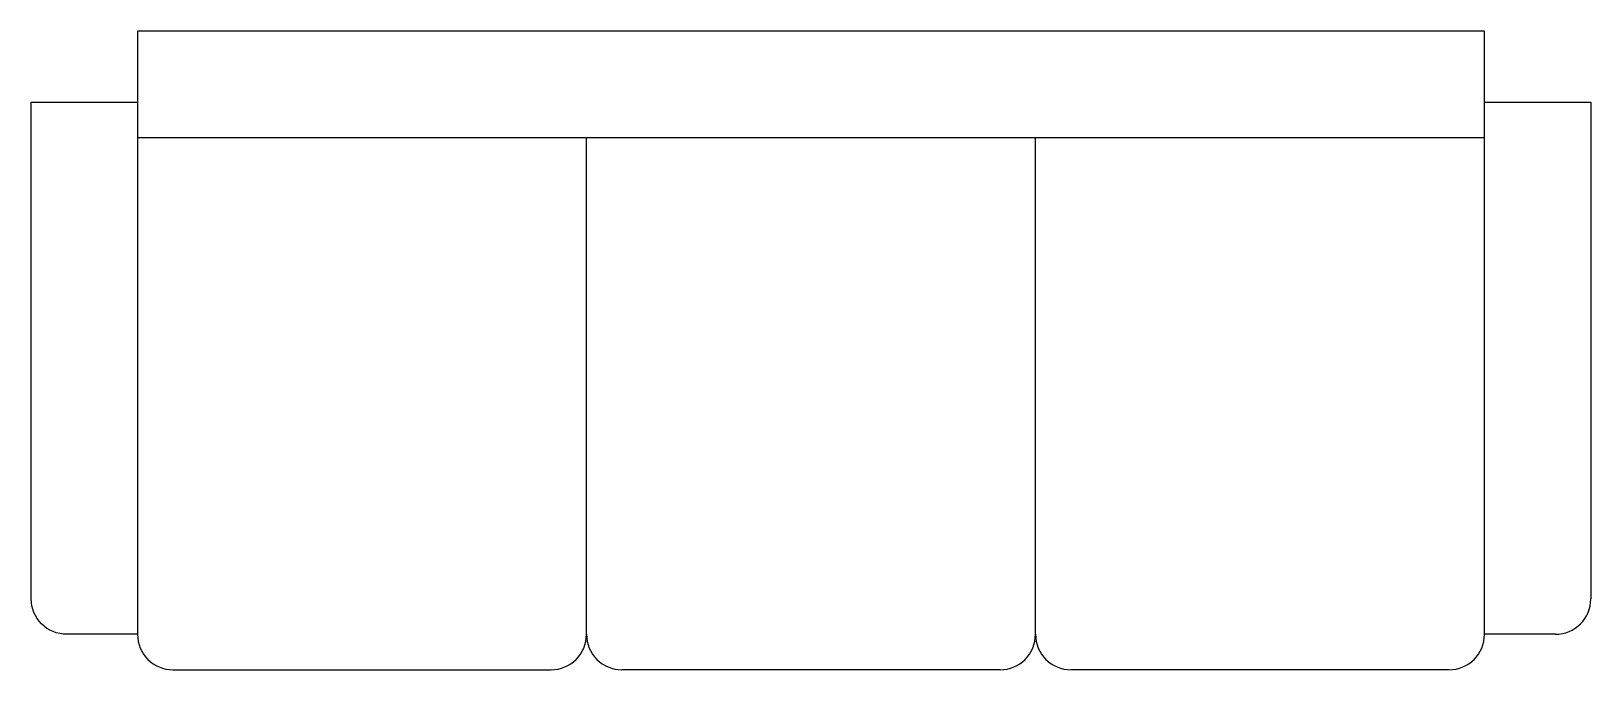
# Model space of a CAD drawing. Extents: x 0 to 2.2, y -0.9 to 0.
import ezdxf

# ---------------------------------------------------------------- set-up
doc = ezdxf.new("R2010")
doc.units = 0
doc.header["$LTSCALE"] = 0.025
doc.layers.get('0').update_dxf_attribs({"linetype": 'CONTINUOUS'})

msp = doc.modelspace()

# ---------------------------------------------------------------- linework, layer by layer
at = {"color": 0}
for p, q in [((2.05, 0), (0.15, 0)), ((0.15, 0), (0.15, -0.85)), ((2.05, -0.85), (2.05, 0)), ((2.05, -0.1), (2.2, -0.1)), ((2.2, -0.1), (2.2, -0.8)), ((0.15, -0.15), (2.05, -0.15)), ((0.7833, -0.85), (0.7833, -0.15)), ((1.4167, -0.85), (1.4167, -0.15)), ((2.15, -0.85), (2.05, -0.85)), ((0.2, -0.9), (0.7333, -0.9)), ((1.3667, -0.9), (0.8333, -0.9)), ((2, -0.9), (1.4667, -0.9))]:
    msp.add_line(p, q, dxfattribs=at)
msp.add_lwpolyline([(0.15, -0.85), (0.05, -0.85, -0.414214), (0, -0.8), (0, -0.1), (0.15, -0.1)], format="xyb", dxfattribs=at)
for centre, start, end in [((2.15, -0.8), 270, 0), ((0.2, -0.85), 180, 270), ((0.7333, -0.85), 270, 360), ((0.8333, -0.85), 180, 270), ((1.3667, -0.85), 270, 360), ((1.4667, -0.85), 180, 270), ((2, -0.85), 270, 0)]:
    msp.add_arc(centre, 0.05, start, end, dxfattribs=at)

doc.saveas('drawing.dxf')
